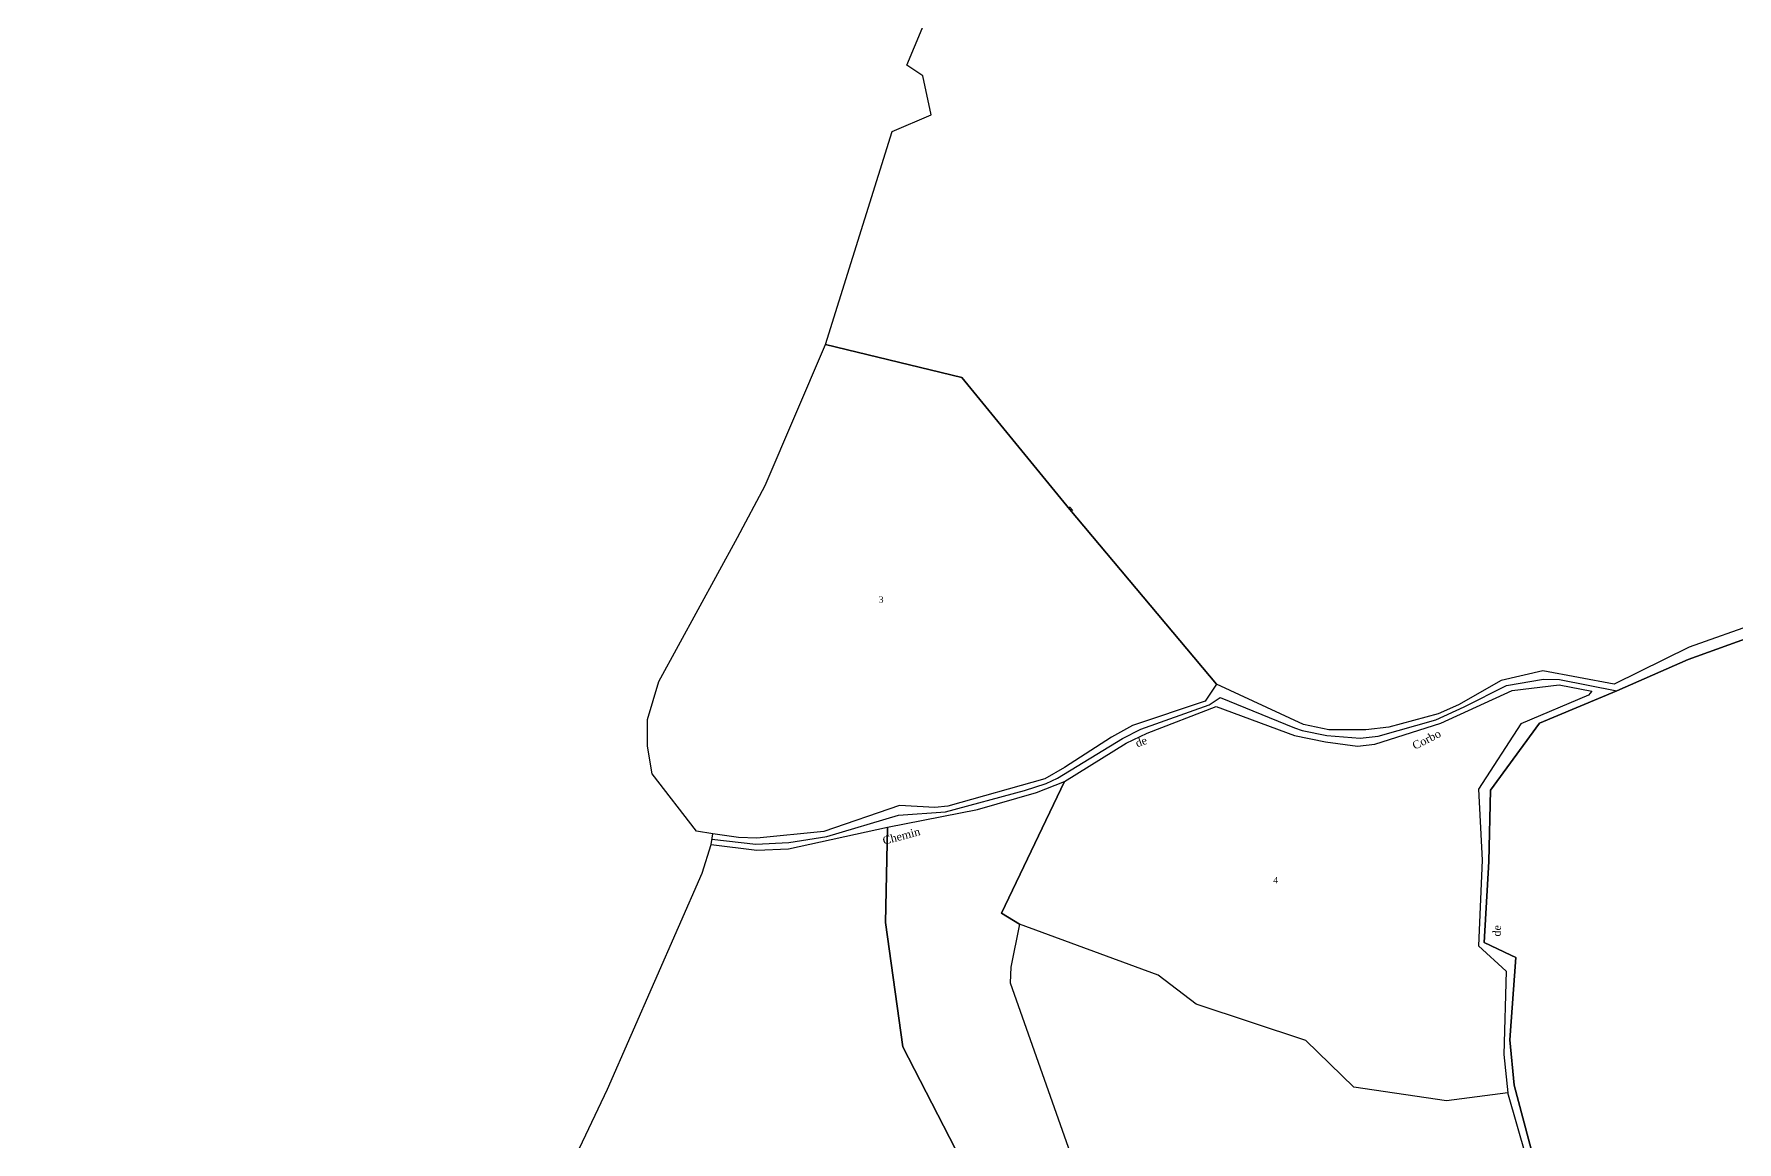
# Model space of a CAD drawing. Extents: x 1205702 to 1209329, y 6150197 to 6152796.
# Drawn here: x 1207121 to 1207653, y 6151761 to 6152107 of the extents above; entities that cross this region are included whole.
import ezdxf

# ---------------------------------------------------------------- set-up
doc = ezdxf.new("R2010")
doc.units = 0
doc.linetypes.add('CONTINU', pattern=[0])
doc.layers.get('0').update_dxf_attribs({"linetype": 'CONTINU'})
for name, color, linetype in [('1LIEUDIT', 7, 'CONTINU'), ('1PARCELLE', 7, 'CONTINU'), ('1SUBDSECT', 7, 'CONTINU'), ('1ZONCOMM', 7, 'CONTINU'), ('3MURNONMI', 7, 'CONTINU'), ('3PARCELLETEX', 7, 'CONTINU'), ('3ZONCOMMTEX', 7, 'CONTINU')]:
    doc.layers.add(name, color=color, linetype=linetype)
doc.styles.get("Standard").update_dxf_attribs({"font": 'Times New Roman'})

# ---------------------------------------------------------------- blocks, each defined once
blk = doc.blocks.new('MURNOMI')
blk.add_line((-0.75, 0.5), (0.75, 0.5))

msp = doc.modelspace()

# ---------------------------------------------------------------- linework, layer by layer
at = {"layer": '1LIEUDIT'}
msp.add_lwpolyline([(1207601.75, 6151707.32), (1207582.99, 6151778.37), (1207581.63, 6151792.55), (1207583.48, 6151818.24), (1207581.89, 6151818.92), (1207573.56, 6151822.9), (1207575.01, 6151848.2), (1207575.61, 6151870.49), (1207590.87, 6151891.42), (1207615, 6151901.61), (1207637.26, 6151911.31), (1207684.33, 6151928.31)], dxfattribs=at)
at = {"layer": '1PARCELLE'}
for points in [[(1207095.2, 6151530.05), (1207231.24, 6151508.95), (1207232.9, 6151515.1), (1207266.89, 6151706.96), (1207277.36, 6151729.92), (1207299.74, 6151777.13), (1207329.31, 6151844.58), (1207332.09, 6151853.57), (1207332.63, 6151856.92), (1207332.63, 6151856.92), (1207327.52, 6151857.71), (1207313.62, 6151875.66), (1207312.18, 6151884.26), (1207312.23, 6151892.58), (1207315.74, 6151904.46), (1207340.36, 6151949.44), (1207348.97, 6151965.72), (1207367.82, 6152009.77), (1207388.62, 6152076.35), (1207400.82, 6152081.57), (1207398.17, 6152093.7), (1207393.23, 6152097.09), (1207408.16, 6152132.82)], [(1207681.12, 6151930.58), (1207637.63, 6151915.17), (1207614.23, 6151903.62), (1207591.92, 6151907.78), (1207578.89, 6151904.83), (1207565.55, 6151897.22), (1207559.18, 6151894.36), (1207543.77, 6151890.23), (1207536.63, 6151889.33), (1207525.1, 6151889.35), (1207517.09, 6151891.04), (1207489.95, 6151903.61), (1207444.18, 6151958.2), (1207410.41, 6151999.46), (1207367.82, 6152009.77), (1207367.82, 6152009.77), (1207388.62, 6152076.35), (1207400.82, 6152081.57), (1207398.17, 6152093.7), (1207393.23, 6152097.09), (1207408.16, 6152132.82)]]:
    msp.add_lwpolyline(points, dxfattribs=at)
for points in [[(1207332.63, 6151856.92), (1207327.52, 6151857.71), (1207313.62, 6151875.66), (1207312.18, 6151884.26), (1207312.23, 6151892.58), (1207315.74, 6151904.46), (1207340.36, 6151949.44), (1207348.97, 6151965.72), (1207367.82, 6152009.77), (1207410.41, 6151999.46), (1207444.18, 6151958.2), (1207489.95, 6151903.61), (1207486.47, 6151898.31), (1207463.76, 6151890.78), (1207457.14, 6151887.07), (1207442.43, 6151877.59), (1207436.3, 6151874.05), (1207406.07, 6151865.51), (1207401.99, 6151865.06), (1207390.93, 6151865.68), (1207367.31, 6151857.56), (1207346.34, 6151855.55), (1207340.63, 6151855.7), (1207332.63, 6151856.92)], [(1207581.01, 6151775.92), (1207561.84, 6151773.44), (1207532.91, 6151777.67), (1207517.92, 6151792.3), (1207483.59, 6151803.64), (1207471.7, 6151812.73), (1207428.44, 6151828.68), (1207422.79, 6151832.04), (1207442.43, 6151873.27), (1207461.77, 6151885.24), (1207468.28, 6151888.33), (1207489.84, 6151896.62), (1207514.29, 6151887.65), (1207524.01, 6151885.67), (1207534.03, 6151884.32), (1207539.42, 6151884.89), (1207560.04, 6151891.48), (1207582.37, 6151901.7), (1207596.99, 6151903.44), (1207607.18, 6151901.46), (1207606.13, 6151900.16), (1207585.05, 6151891.3), (1207571.8, 6151870.85), (1207572.93, 6151848.62), (1207571.8, 6151821.89), (1207580.43, 6151813.97), (1207579.7, 6151787.96), (1207581.01, 6151775.92)], [(1207411.99, 6151751.45), (1207391.93, 6151790.35), (1207386.55, 6151829.19), (1207387.23, 6151858.99), (1207415.34, 6151864.51), (1207433.77, 6151869.76), (1207442.43, 6151873.27), (1207422.79, 6151832.04), (1207428.44, 6151828.68), (1207425.66, 6151815.23), (1207425.53, 6151810.36), (1207446.13, 6151751.89), (1207481.92, 6151721.74), (1207523.64, 6151674.69), (1207479.42, 6151653.93), (1207462.93, 6151678.15), (1207452.44, 6151694.65), (1207438.29, 6151713.78), (1207418.74, 6151739.78), (1207411.99, 6151751.45)], [(1207266.89, 6151706.96), (1207277.36, 6151729.92), (1207299.74, 6151777.13), (1207329.31, 6151844.58), (1207332.09, 6151853.57), (1207346.33, 6151851.75), (1207356.22, 6151852.14), (1207387.23, 6151858.99), (1207386.55, 6151829.19), (1207391.93, 6151790.35), (1207411.99, 6151751.45), (1207342.68, 6151714.09), (1207373.62, 6151666.32), (1207406.74, 6151615.89), (1207413.68, 6151605.22), (1207416.81, 6151592.32), (1207391.14, 6151588.6), (1207370.18, 6151584.87), (1207358.74, 6151581.86), (1207344.66, 6151576.21), (1207325.27, 6151605.05), (1207285.06, 6151672.05), (1207266.89, 6151706.96)], [(1207563.32, 6151686.3), (1207601.48, 6151704.44), (1207581.01, 6151775.92), (1207561.84, 6151773.44), (1207532.91, 6151777.67), (1207517.92, 6151792.3), (1207483.59, 6151803.64), (1207471.7, 6151812.73), (1207428.44, 6151828.68), (1207425.66, 6151815.23), (1207425.53, 6151810.36), (1207446.13, 6151751.89), (1207481.92, 6151721.74), (1207523.64, 6151674.69), (1207529.49, 6151668.61), (1207540.58, 6151673.42), (1207563.32, 6151686.3)]]:
    msp.add_lwpolyline(points, close=True, dxfattribs=at)
at = {"layer": '1SUBDSECT'}
msp.add_lwpolyline([(1207684.33, 6151928.31), (1207637.26, 6151911.31), (1207615, 6151901.61), (1207590.87, 6151891.42), (1207575.61, 6151870.49), (1207575.01, 6151848.2), (1207573.56, 6151822.9), (1207581.89, 6151818.92), (1207583.48, 6151818.24), (1207581.63, 6151792.55), (1207582.99, 6151778.37), (1207601.75, 6151707.32)], dxfattribs=at)
at = {"layer": '1ZONCOMM'}
for points in [[(1207601.75, 6151707.32), (1207582.99, 6151778.37), (1207581.63, 6151792.55), (1207583.48, 6151818.24), (1207581.89, 6151818.92), (1207573.56, 6151822.9), (1207575.01, 6151848.2), (1207575.61, 6151870.49), (1207590.87, 6151891.42), (1207615, 6151901.61), (1207637.26, 6151911.31), (1207684.33, 6151928.31)], [(1207601.75, 6151707.32), (1207582.99, 6151778.37), (1207581.63, 6151792.55), (1207583.48, 6151818.24), (1207581.89, 6151818.92), (1207573.56, 6151822.9), (1207575.01, 6151848.2), (1207575.61, 6151870.49), (1207590.87, 6151891.42), (1207615, 6151901.61), (1207637.26, 6151911.31), (1207684.33, 6151928.31)], [(1207332.35, 6151855.21), (1207346.05, 6151853.64), (1207356.34, 6151854.18), (1207368.18, 6151856.04), (1207390.58, 6151862.76), (1207405.32, 6151863.8), (1207429.96, 6151870.39), (1207436.73, 6151872.6), (1207440.3, 6151874.24), (1207460.57, 6151886.68), (1207466.33, 6151889.63), (1207487.62, 6151897.21), (1207491.13, 6151899.43), (1207514.28, 6151890.01), (1207516.71, 6151889.14), (1207524.44, 6151887.57), (1207534.8, 6151886.75), (1207540.45, 6151887.41), (1207558.53, 6151892.54), (1207567.38, 6151896.57), (1207580.58, 6151903.25), (1207592.15, 6151905.25), (1207597.08, 6151905.08), (1207615, 6151901.61)]]:
    msp.add_lwpolyline(points, dxfattribs=at)

# ---------------------------------------------------------------- block references
at = {"layer": '3MURNONMI', "rotation": 310.1}
msp.add_blockref('MURNOMI', (1207444.18, 6151958.2), dxfattribs=at)

# ---------------------------------------------------------------- texts
at = {"layer": '3PARCELLETEX'}
for s, p in [('3', (1207384.44, 6151929.11)), ('4', (1207507.7, 6151841.41))]:
    msp.add_text(s, height=2, dxfattribs=at).set_placement(p)
at = {"layer": '3ZONCOMMTEX'}
for s, rotation, p in [('de', 19.6, (1207465.18, 6151883.9)), ('Corbo', 26.9, (1207551.93, 6151883.11)), ('Chemin', 14.9, (1207386.05, 6151853.46)), ('de', 86.7, (1207578.68, 6151824.74)), ('de', 86.7, (1207578.68, 6151824.74))]:
    msp.add_text(s, height=2.5, rotation=rotation, dxfattribs=at).set_placement(p)

doc.saveas('drawing.dxf')
